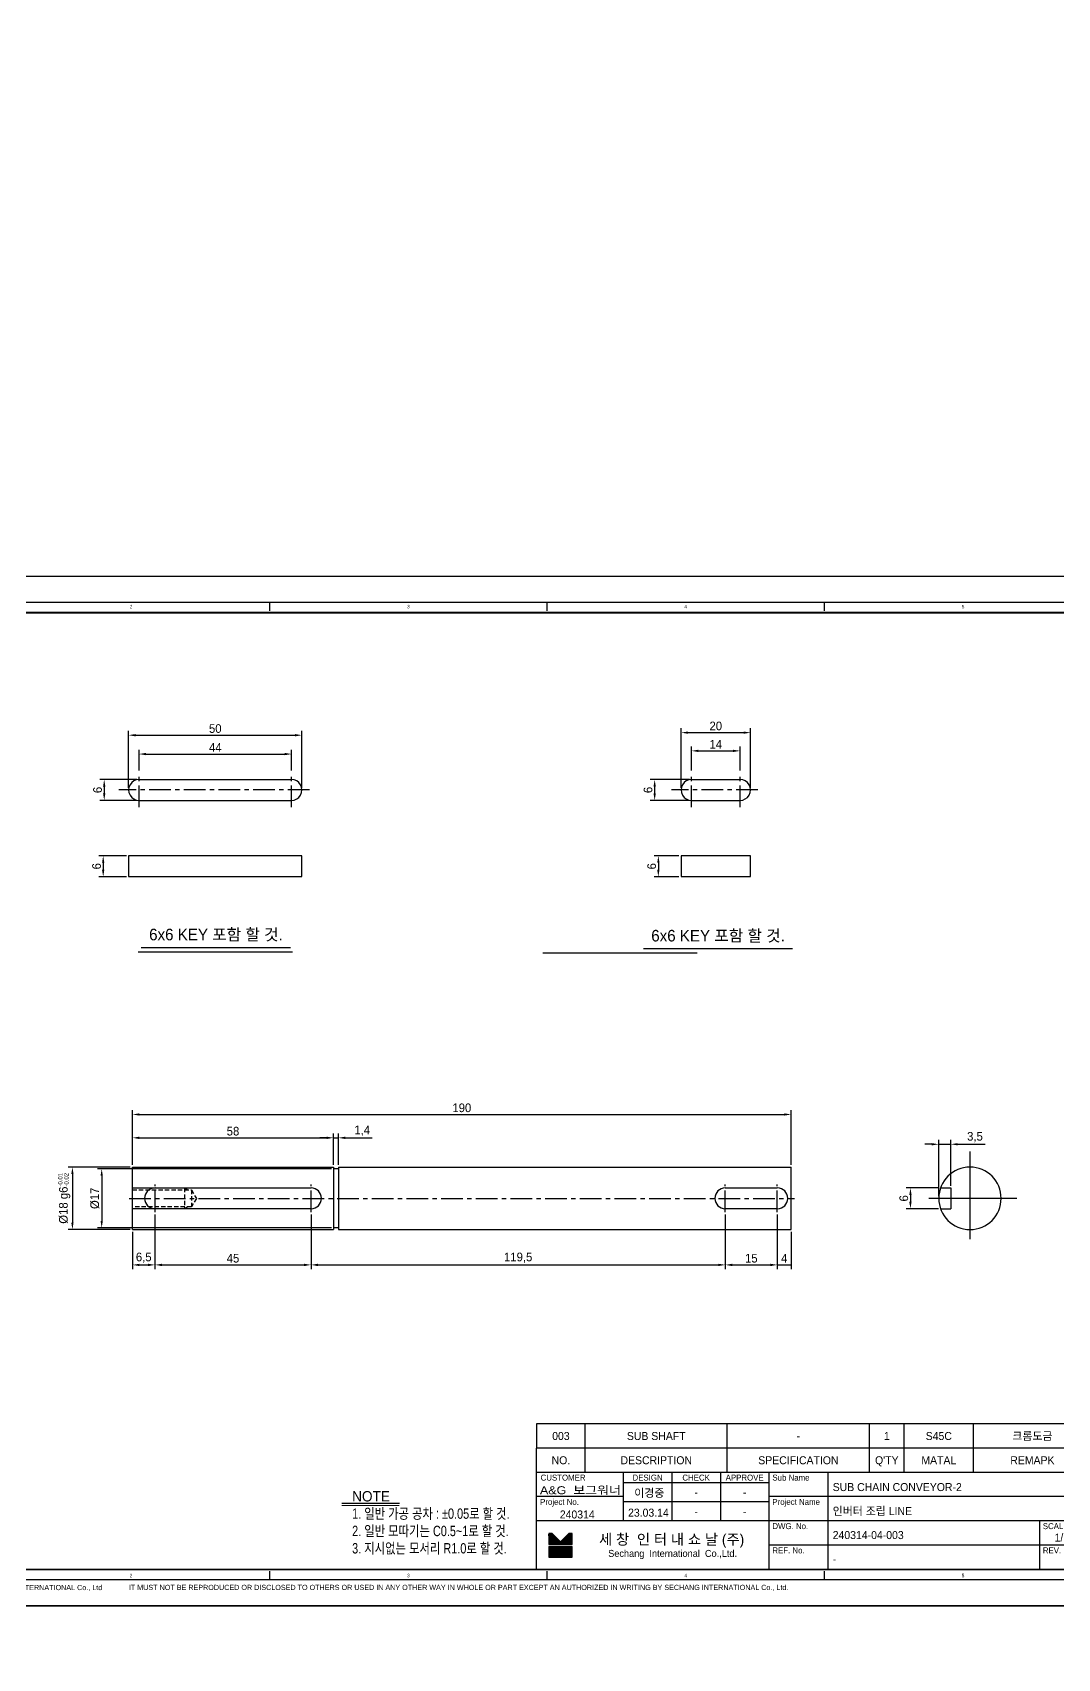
# Model space of a CAD drawing. Header units: inches. Extents: x 0 to 77285, y -118 to 40065.
# Drawn here: x 72737.2 to 73032.8, y 4671 to 5140 of the extents above; entities that cross this region are included whole.
import ezdxf
from ezdxf.enums import TextEntityAlignment as Align

# ---------------------------------------------------------------- set-up
doc = ezdxf.new("R2010")
doc.units = ezdxf.units.IN
doc.header["$LTSCALE"] = 5
doc.header["$MEASUREMENT"] = 0
for name, pattern in [('CENTER', [2, 1.25, -0.25, 0.25, -0.25]), ('HIDDEN', [0.375, 0.25, -0.125]), ('PHANTOM', [2.5, 1.25, -0.25, 0.25, -0.25, 0.25, -0.25])]:
    doc.linetypes.add(name, pattern=pattern)
for name, color, linetype in [('11', 1, 'CENTER'), ('22', 2, 'HIDDEN'), ('44', 4, 'Continuous'), ('55', 5, 'Continuous'), ('66', 6, 'PHANTOM'), ('77', 40, 'HIDDEN'), ('99', 181, 'Continuous'), ('A', 8, 'Continuous'), ('B', 123, 'Continuous'), ('D', 3, 'Continuous'), ('G', 231, 'Continuous'), ('T', 3, 'Continuous'), ('VV', 1, 'Continuous'), ('Y', 60, 'Continuous')]:
    doc.layers.add(name, color=color, linetype=linetype)
doc.layers.add('33', color=3, linetype='PHANTOM', lineweight=9)
doc.layers.add('88', color=35, linetype='Continuous', lineweight=5)
doc.styles.add('SCI', font='')
doc.styles.get('SCI').set_extended_font_data('Gulim')
doc.dimstyles.new('SCH', dxfattribs={"dimtxt": 2.5, "dimasz": 2, "dimexe": 1.25, "dimexo": 0.625, "dimtad": 1, "dimdec": 8, "dimtxsty": 'SCI', "dimcen": 2.5, "dimclrd": 4, "dimclre": 4, "dimclrt": 7, "dimadec": 8, "dimazin": 2, "dimtfac": 1, "dimtdec": 8, "dimtmove": 0, "dimatfit": 3, "dimfxl": 1, "dimarcsym": 0})

# ---------------------------------------------------------------- blocks, each defined once
blk = doc.blocks.new('J2')
for p, q in [((0, 2.25), (-2.6, 2.25)), ((-2.6, 2.25), (-1.3, 0)), ((-1.3, 0), (0, 2.25)), ((2.6, 2.25), (0, 2.25)), ((0, 2.25), (1.3, 0)), ((1.3, 0), (2.6, 2.25))]:
    blk.add_line(p, q)
blk = doc.blocks.new('J3')
for p, q in [((-3.9, 2.25), (-2.6, 0)), ((-1.3, 2.25), (-3.9, 2.25)), ((-2.6, 0), (-1.3, 2.25)), ((-1.3, 2.25), (0, 0)), ((1.3, 2.25), (-1.3, 2.25)), ((0, 0), (1.3, 2.25)), ((1.3, 2.25), (2.6, 0)), ((3.9, 2.25), (1.3, 2.25)), ((2.6, 0), (3.9, 2.25))]:
    blk.add_line(p, q)
blk = doc.blocks.new('A$C645fd8c3')
at = {"linetype": 'Continuous'}
h = blk.add_hatch(dxfattribs=at)
h.set_pattern_fill('ANSI31', color=5, scale=0.563055, style=0)
h.set_pattern_definition([(45, (-482.600826, -378.99261), (-0.04976753, 0.04976753), [])])
h.paths.add_polyline_path([(259.73, -279.27), (259.73, -276.17), (258.74, -276.17), (256.35, -278.56), (253.96, -276.17), (252.97, -276.17), (252.97, -279.27)])
h.paths.add_polyline_path([(252.97, -279.83), (252.97, -282.93), (259.73, -282.93), (259.73, -279.83)])
at = {"color": 2}
for p, q in [((12.5, -289.5), (12.5, -7.5)), ((12.5, -7.5), (412.5, -7.5)), ((92.5, -10), (92.5, -7.5)), ((172.5, -10), (172.5, -7.5)), ((252.5, -10), (252.5, -7.5)), ((332.5, -10), (332.5, -7.5)), ((412.5, -7.5), (412.5, -289.5)), ((15, -63.9), (12.5, -63.9)), ((412.5, -63.9), (410, -63.9)), ((15, -120.3), (12.5, -120.3)), ((412.5, -120.3), (410, -120.3)), ((15, -176.7), (12.5, -176.7)), ((412.5, -176.7), (410, -176.7)), ((15, -233.1), (12.5, -233.1)), ((412.5, -233.1), (410, -233.1)), ((412.5, -289.5), (12.5, -289.5)), ((92.5, -289.5), (92.5, -287)), ((172.5, -289.5), (172.5, -287)), ((252.5, -289.5), (252.5, -287)), ((332.5, -289.5), (332.5, -287))]:
    blk.add_line(p, q, dxfattribs=at)
at = {"color": 40}
for p, q in [((47.5, -18.5), (47.5, -10.5)), ((95.5, -18.5), (95.5, -10.5))]:
    blk.add_line(p, q, dxfattribs=at)
at = {"color": 7, "linetype": 'Continuous'}
blk.add_line((27.52, -27.62), (49.52, -27.62), dxfattribs=at)
for p, q in [((409.5, -244.5), (249.5, -244.5)), ((249.5, -244.5), (249.5, -251.5)), ((249.5, -286.5), (249.5, -251.5)), ((409.5, -251.5), (249.5, -251.5)), ((409.5, -258.5), (249.5, -258.5)), ((316.5, -261.5), (274.5, -261.5)), ((316.5, -258.5), (316.5, -286.5)), ((316.5, -267), (274.5, -267)), ((415.59, -275.4), (419.2, -275.4))]:
    blk.add_line(p, q)
at = {"color": 3}
for p, q in [((263.5, -251.5), (263.5, -244.5)), ((304.5, -251.5), (304.5, -244.5)), ((345.5, -251.5), (345.5, -244.5)), ((355.5, -251.5), (355.5, -244.5)), ((375.5, -251.5), (375.5, -244.5)), ((263.5, -258.5), (263.5, -251.5)), ((304.5, -258.5), (304.5, -251.5)), ((345.5, -258.5), (345.5, -251.5)), ((355.5, -258.5), (355.5, -251.5)), ((375.5, -258.5), (375.5, -251.5)), ((274.5, -258.5), (274.5, -272.5)), ((288.5, -258.5), (288.5, -272.5)), ((302.5, -258.5), (302.5, -272.5)), ((333.5, -258.5), (333.5, -286.5)), ((274.5, -265.5), (249.5, -265.5)), ((409.58, -265.5), (316.5, -265.5)), ((409.5, -272.5), (249.5, -272.5)), ((409.58, -279.5), (316.5, -279.5))]:
    blk.add_line(p, q, dxfattribs=at)
at = {"color": 5, "linetype": 'Continuous'}
for p, q in [((252.97, -276.17), (252.97, -279.27)), ((253.96, -276.17), (252.97, -276.17)), ((253.96, -276.17), (256.35, -278.56)), ((258.74, -276.17), (256.35, -278.56)), ((259.73, -276.17), (258.74, -276.17)), ((259.73, -279.27), (259.73, -276.17)), ((259.73, -279.27), (252.97, -279.27)), ((252.97, -279.83), (252.97, -282.93)), ((259.73, -279.83), (252.97, -279.83)), ((259.73, -282.93), (259.73, -279.83)), ((252.97, -282.93), (259.73, -282.93))]:
    blk.add_line(p, q, dxfattribs=at)
at = {"color": 40, "const_width": 0.5}
blk.add_lwpolyline([(15.5, -286.5), (15.5, -10.5), (409.5, -10.5), (409.5, -286.5)], close=True, dxfattribs=at)
at = {"color": 40}
blk.add_lwpolyline([(15.5, -18.5), (95.5, -18.5)], dxfattribs=at)
blk.add_lwpolyline([(33.52, -21.62, 1), (33.52, -33.62), (43.52, -33.62, 1), (43.52, -21.62)], format="xyb", close=True)
at = {"const_width": 0.257}
blk.add_lwpolyline([(193.31, -268.04), (209.91, -268.04)], dxfattribs=at)
at = {"color": 3}
blk.add_lwpolyline([(193.31, -267.35), (209.91, -267.35)], dxfattribs=at)
for centre, start, end in [((77.61, -27.99), 120, 240), ((91.22, -27.99), 300, 60)]:
    blk.add_arc(centre, 4.69, start, end)
at = {"layer": '11'}
blk.add_line((415.59, -276.4), (419.2, -276.4), dxfattribs=at)
at = {"layer": '22'}
blk.add_line((415.59, -277.4), (419.2, -277.4), dxfattribs=at)
at = {"layer": '33'}
blk.add_line((415.59, -278.4), (419.2, -278.4), dxfattribs=at)
at = {"layer": '44'}
blk.add_line((415.59, -279.4), (419.2, -279.4), dxfattribs=at)
at = {"layer": '55'}
blk.add_line((415.59, -280.4), (419.2, -280.4), dxfattribs=at)
at = {"layer": '66'}
blk.add_line((415.59, -281.4), (419.2, -281.4), dxfattribs=at)
at = {"layer": '77'}
blk.add_line((415.59, -282.4), (419.2, -282.4), dxfattribs=at)
at = {"layer": '88'}
blk.add_line((415.59, -283.4), (419.2, -283.4), dxfattribs=at)
at = {"layer": '99'}
blk.add_line((415.59, -284.4), (419.2, -284.4), dxfattribs=at)
at = {"layer": 'A'}
blk.add_line((415.59, -285.4), (419.2, -285.4), dxfattribs=at)
at = {"layer": 'B'}
blk.add_line((415.59, -286.4), (419.2, -286.4), dxfattribs=at)
at = {"layer": 'D'}
blk.add_line((415.59, -287.4), (419.2, -287.4), dxfattribs=at)
at = {"layer": 'Defpoints', "color": 1}
blk.add_lwpolyline([(0, -297), (0, 0), (420, 0), (420, -297)], close=True, dxfattribs=at)
at = {"layer": 'G'}
blk.add_line((415.59, -288.4), (419.2, -288.4), dxfattribs=at)
at = {"layer": 'T'}
for p, q in [((394.5, -272.5), (394.5, -286.5)), ((415.59, -289.4), (419.2, -289.4))]:
    blk.add_line(p, q, dxfattribs=at)
at = {"layer": 'VV'}
blk.add_line((415.59, -291.4), (419.2, -291.4), dxfattribs=at)
at = {"layer": 'Y'}
blk.add_line((415.59, -290.4), (419.2, -290.4), dxfattribs=at)
at = {"xscale": 2.34375, "yscale": 2.34375, "zscale": 2.34375}
for name, p in [('J2', (62.5, -31.03)), ('J3', (84.42, -31.03))]:
    blk.add_blockref(name, p, dxfattribs=at)
at = {"color": 2, "style": 'SCI'}
for s, p in [('1', (52.5, -8.75)), ('2', (132.5, -8.75)), ('3', (212.5, -8.75)), ('4', (292.5, -8.75)), ('5', (372.5, -8.75)), ('A', (13.75, -35.7)), ('A', (411.25, -35.7)), ('B', (13.75, -92.1)), ('B', (411.25, -92.1)), ('C', (13.75, -148.5)), ('C', (411.25, -148.5)), ('D', (13.75, -204.9)), ('D', (411.25, -204.9)), ('E', (13.75, -261.3)), ('E', (411.25, -261.3)), ('E', (411.25, -261.3)), ('1', (52.5, -288.25)), ('2', (132.5, -288.25)), ('3', (212.5, -288.25)), ('4', (292.5, -288.25)), ('5', (372.5, -288.25))]:
    blk.add_text(s, height=1, dxfattribs=at).set_placement(p, align=Align.MIDDLE_CENTER)
at = {"style": 'SCI'}
for s, height, p in [('Project No.', 4, (31.5, -14.5)), (',', 5.86, (69.61, -29.14)), ('NO.', 2.308, (256.5, -255)), ('DESCRIPTION', 2.3077, (284, -255)), ('SPECIFICATION', 2.3077, (325, -255)), ("Q'TY", 2.308, (350.5, -255)), ('MATAL', 2.308, (365.5, -255)), ('REMAPK', 2.308, (392.5, -255)), ('DESIGN', 1.731, (281.5, -260)), ('CHECK', 1.731, (295.5, -260)), ('APPROVE', 1.731, (309.5, -260)), ('이경중', 2.308, (282, -264.44)), ('-', 2.31, (295.5, -264.25)), ('-', 2.31, (309.5, -264.25)), ('세 창  인 터 내 쇼 날 (주)', 3.0296, (288.44, -277.82)), ('0', 0.6, (414.6, -275.37)), ('Sechang  International  Co.,Ltd.', 2.0198, (288.72, -281.87))]:
    blk.add_text(s, height=height, dxfattribs=at).set_placement(p, align=Align.MIDDLE_CENTER)
for s, height, p in [('CUSTOMER', 1.731, (250.65, -260)), ('Sub Name', 1.731, (317.5, -260)), ('Project No.', 1.7308, (250.5, -267)), ('Project Name', 1.7308, (317.5, -267)), ('DWG. No.', 1.731, (317.5, -274)), ('SCALE', 1.731, (395.5, -274)), ('REF. No.', 1.731, (317.5, -281)), ('REV.', 1.731, (395.5, -281))]:
    blk.add_text(s, height=height, dxfattribs=at).set_placement(p, align=Align.MIDDLE_LEFT)
at = {"color": 40, "style": 'SCI'}
for s, height, p in [('-', 2.31, (295.5, -269.75)), ('-', 2.31, (309.5, -269.75)), ('1/', 2.308, (400.15, -277.29))]:
    blk.add_text(s, height=height, dxfattribs=at).set_placement(p, align=Align.MIDDLE_CENTER)
at = {"color": 3, "linetype": 'Continuous', "style": 'SCI'}
for s, p in [('THIS DRAWING CONTAINS CONFIDENTIAL INFORMATION PROPRIETARY TO SECHANG INTERNATIONAL Co., Ltd  ', (12.11, -292.46)), ('IT MUST NOT BE REPRODUCED OR DISCLOSED TO OTHERS OR USED IN ANY OTHER WAY IN WHOLE OR PART EXCEPT AN AUTHORIZED IN WRITING BY SECHANG INTERNATIONAL Co., Ltd.', (131.88, -292.43))]:
    blk.add_text(s, height=1.5, dxfattribs=at).set_placement(p)
at = {"color": 2, "style": 'SCI'}
blk.add_text('A3', height=3, dxfattribs=at).set_placement((419.05, -296.11), align=Align.BOTTOM_RIGHT)
at = {"color": 40, "insert": (196.28, -263.89), "char_height": 3, "attachment_point": 1, "style": 'SCI'}
blk.add_mtext_dynamic_manual_height_columns('NOTE{\\W0.8;\\P1. 일반 가공 공차 : %%P0.05로 할 것.\\P2. 일반 모따기는 C0.5~1로 할 것.\\P3. 지시없는 모서리 R1.0로 할 것.}', width=205.982, gutter_width=1.29, heights=[0], dxfattribs=at)
at = {"layer": '11', "style": 'SCI'}
blk.add_text('11', height=0.6, dxfattribs=at).set_placement((414.6, -276.37), align=Align.MIDDLE_CENTER)
at = {"layer": '22', "style": 'SCI'}
blk.add_text('22', height=0.6, dxfattribs=at).set_placement((414.6, -277.37), align=Align.MIDDLE_CENTER)
at = {"layer": '33', "style": 'SCI'}
blk.add_text('33', height=0.6, dxfattribs=at).set_placement((414.6, -278.37), align=Align.MIDDLE_CENTER)
at = {"layer": '44', "style": 'SCI'}
blk.add_text('44', height=0.6, dxfattribs=at).set_placement((414.6, -279.37), align=Align.MIDDLE_CENTER)
at = {"layer": '55', "style": 'SCI'}
blk.add_text('55', height=0.6, dxfattribs=at).set_placement((414.6, -280.37), align=Align.MIDDLE_CENTER)
at = {"layer": '66', "style": 'SCI'}
blk.add_text('66', height=0.6, dxfattribs=at).set_placement((414.6, -281.37), align=Align.MIDDLE_CENTER)
at = {"layer": '77', "style": 'SCI'}
blk.add_text('77', height=0.6, dxfattribs=at).set_placement((414.6, -282.37), align=Align.MIDDLE_CENTER)
at = {"layer": '88', "style": 'SCI'}
blk.add_text('88', height=0.6, dxfattribs=at).set_placement((414.6, -283.37), align=Align.MIDDLE_CENTER)
at = {"layer": '99', "style": 'SCI'}
blk.add_text('99', height=0.6, dxfattribs=at).set_placement((414.6, -284.37), align=Align.MIDDLE_CENTER)
at = {"layer": 'A', "style": 'SCI'}
blk.add_text('A', height=0.6, dxfattribs=at).set_placement((414.6, -285.37), align=Align.MIDDLE_CENTER)
at = {"layer": 'B', "style": 'SCI'}
blk.add_text('B', height=0.6, dxfattribs=at).set_placement((414.6, -286.37), align=Align.MIDDLE_CENTER)
at = {"layer": 'D', "style": 'SCI'}
blk.add_text('D', height=0.6, dxfattribs=at).set_placement((414.6, -287.37), align=Align.MIDDLE_CENTER)
at = {"layer": 'G', "style": 'SCI'}
blk.add_text('G', height=0.6, dxfattribs=at).set_placement((414.6, -288.37), align=Align.MIDDLE_CENTER)
at = {"layer": 'T', "style": 'SCI'}
blk.add_text('T', height=0.6, dxfattribs=at).set_placement((414.6, -289.37), align=Align.MIDDLE_CENTER)
at = {"layer": 'VV', "style": 'SCI'}
blk.add_text('V', height=0.6, dxfattribs=at).set_placement((414.6, -291.37), align=Align.MIDDLE_CENTER)
at = {"layer": 'Y', "style": 'SCI'}
blk.add_text('Y', height=0.6, dxfattribs=at).set_placement((414.6, -290.37), align=Align.MIDDLE_CENTER)
blk = doc.blocks.new('A$C6529cc0f')
for p, q in [((-3, 8.49), (-3, 5.5)), ((-3, 5.5), (3, 5.5)), ((3, 8.49), (3, 5.5))]:
    blk.add_line(p, q)
blk.add_circle((0, 0), 9)
at = {"layer": '11', "ltscale": 4.05}
for p, q in [((0, -13.5), (0, 13.5)), ((-13.5, 0), (13.5, 0))]:
    blk.add_line(p, q, dxfattribs=at)
blk = doc.blocks.new('*D1422')
at = {"color": 4, "lineweight": -2, "transparency": 16777216}
for p, q in [((72998.43, 4806.72), (72989.13, 4806.72)), ((72990.38, 4804.72), (72990.38, 4802.72)), ((72998.43, 4800.72), (72989.13, 4800.72))]:
    blk.add_line(p, q, dxfattribs=at)
at = {"color": 4, "transparency": 16777216}
for points in [[(72990.04, 4804.72), (72990.71, 4804.72), (72990.38, 4806.72)], [(72990.04, 4802.72), (72990.71, 4802.72), (72990.38, 4800.72)]]:
    blk.add_solid(points, dxfattribs=at)
at = {"layer": 'Defpoints', "color": 0, "transparency": 16777216}
for p in [(72999.06, 4806.72), (72990.38, 4800.72), (72999.06, 4800.72)]:
    blk.add_point(p, dxfattribs=at)
at = {"color": 7, "transparency": 16777216, "insert": (72988.47, 4803.72), "char_height": 2.5, "attachment_point": 5, "rotation": 90, "style": 'SCI'}
blk.add_mtext('6', dxfattribs=at)
blk = doc.blocks.new('*D1423')
at = {"color": 4, "lineweight": -2, "transparency": 16777216}
for p, q in [((72996.54, 4819.32), (72994.54, 4819.32)), ((72998.54, 4804.35), (72998.54, 4820.57)), ((72998.54, 4819.32), (73002.04, 4819.32)), ((73002.04, 4807.35), (73002.04, 4820.57)), ((73004.04, 4819.32), (73011.94, 4819.32))]:
    blk.add_line(p, q, dxfattribs=at)
at = {"color": 4, "transparency": 16777216}
for points in [[(72996.54, 4819.65), (72996.54, 4818.98), (72998.54, 4819.32)], [(73004.04, 4819.65), (73004.04, 4818.98), (73002.04, 4819.32)]]:
    blk.add_solid(points, dxfattribs=at)
at = {"layer": 'Defpoints', "color": 0, "transparency": 16777216}
for p in [(73002.04, 4819.32), (72998.54, 4803.72), (73002.04, 4806.72)]:
    blk.add_point(p, dxfattribs=at)
at = {"color": 7, "transparency": 16777216, "insert": (73008.99, 4821.38), "char_height": 2.5, "attachment_point": 5, "style": 'SCI'}
blk.add_mtext('3,5', dxfattribs=at)
blk = doc.blocks.new('*D1415')
at = {"color": 4, "lineweight": -2, "transparency": 16777216}
for p, q in [((72767.25, 4924.52), (72756.58, 4924.52)), ((72757.83, 4922.52), (72757.83, 4920.52)), ((72767.25, 4918.52), (72756.58, 4918.52))]:
    blk.add_line(p, q, dxfattribs=at)
at = {"color": 4, "transparency": 16777216}
for points in [[(72757.5, 4922.52), (72758.16, 4922.52), (72757.83, 4924.52)], [(72757.5, 4920.52), (72758.16, 4920.52), (72757.83, 4918.52)]]:
    blk.add_solid(points, dxfattribs=at)
at = {"layer": 'Defpoints', "color": 0, "transparency": 16777216}
for p in [(72767.88, 4924.52), (72757.83, 4918.52), (72767.88, 4918.52)]:
    blk.add_point(p, dxfattribs=at)
at = {"color": 7, "transparency": 16777216, "insert": (72755.92, 4921.52), "char_height": 2.5, "attachment_point": 5, "rotation": 90, "style": 'SCI'}
blk.add_mtext('6', dxfattribs=at)
blk = doc.blocks.new('*D1416')
at = {"color": 4, "lineweight": -2, "transparency": 16777216}
for p, q in [((72767.87, 4927.14), (72767.87, 4933.13)), ((72769.87, 4931.88), (72809.87, 4931.88)), ((72811.87, 4927.14), (72811.87, 4933.13))]:
    blk.add_line(p, q, dxfattribs=at)
at = {"color": 4, "transparency": 16777216}
for points in [[(72769.87, 4932.21), (72769.87, 4931.54), (72767.87, 4931.88)], [(72809.87, 4932.21), (72809.87, 4931.54), (72811.87, 4931.88)]]:
    blk.add_solid(points, dxfattribs=at)
at = {"layer": 'Defpoints', "color": 0, "transparency": 16777216}
for p in [(72811.87, 4931.88), (72767.87, 4926.52), (72811.87, 4926.52)]:
    blk.add_point(p, dxfattribs=at)
at = {"color": 7, "transparency": 16777216, "insert": (72789.87, 4933.78), "char_height": 2.5, "attachment_point": 5, "style": 'SCI'}
blk.add_mtext('44', dxfattribs=at)
blk = doc.blocks.new('*D1417')
at = {"color": 4, "lineweight": -2, "transparency": 16777216}
for p, q in [((72764.87, 4922.14), (72764.87, 4938.57)), ((72766.87, 4937.32), (72812.87, 4937.32)), ((72814.87, 4922.14), (72814.87, 4938.57))]:
    blk.add_line(p, q, dxfattribs=at)
at = {"color": 4, "transparency": 16777216}
for points in [[(72766.87, 4937.65), (72766.87, 4936.98), (72764.87, 4937.32)], [(72812.87, 4937.65), (72812.87, 4936.98), (72814.87, 4937.32)]]:
    blk.add_solid(points, dxfattribs=at)
at = {"layer": 'Defpoints', "color": 0, "transparency": 16777216}
for p in [(72814.87, 4937.32), (72764.87, 4921.52), (72814.87, 4921.52)]:
    blk.add_point(p, dxfattribs=at)
at = {"color": 7, "transparency": 16777216, "insert": (72789.87, 4939.22), "char_height": 2.5, "attachment_point": 5, "style": 'SCI'}
blk.add_mtext('50', dxfattribs=at)
blk = doc.blocks.new('*D1418')
at = {"color": 4, "lineweight": -2, "transparency": 16777216}
for p, q in [((72764.25, 4902.51), (72756.29, 4902.51)), ((72757.54, 4900.51), (72757.54, 4898.51)), ((72764.25, 4896.51), (72756.29, 4896.51))]:
    blk.add_line(p, q, dxfattribs=at)
at = {"color": 4, "transparency": 16777216}
for points in [[(72757.2, 4900.51), (72757.87, 4900.51), (72757.54, 4902.51)], [(72757.2, 4898.51), (72757.87, 4898.51), (72757.54, 4896.51)]]:
    blk.add_solid(points, dxfattribs=at)
at = {"layer": 'Defpoints', "color": 0, "transparency": 16777216}
for p in [(72764.87, 4902.51), (72757.54, 4896.51), (72764.87, 4896.51)]:
    blk.add_point(p, dxfattribs=at)
at = {"color": 7, "transparency": 16777216, "insert": (72755.63, 4899.51), "char_height": 2.5, "attachment_point": 5, "rotation": 90, "style": 'SCI'}
blk.add_mtext('6', dxfattribs=at)
blk = doc.blocks.new('*D1419')
at = {"color": 4, "lineweight": -2, "transparency": 16777216}
for p, q in [((72927.23, 4927.14), (72927.23, 4934.05)), ((72929.23, 4932.8), (72939.23, 4932.8)), ((72941.23, 4927.14), (72941.23, 4934.05))]:
    blk.add_line(p, q, dxfattribs=at)
at = {"color": 4, "transparency": 16777216}
for points in [[(72929.23, 4933.13), (72929.23, 4932.47), (72927.23, 4932.8)], [(72939.23, 4933.13), (72939.23, 4932.47), (72941.23, 4932.8)]]:
    blk.add_solid(points, dxfattribs=at)
at = {"layer": 'Defpoints', "color": 0, "transparency": 16777216}
for p in [(72941.23, 4932.8), (72927.23, 4926.52), (72941.23, 4926.52)]:
    blk.add_point(p, dxfattribs=at)
at = {"color": 7, "transparency": 16777216, "insert": (72934.23, 4934.71), "char_height": 2.5, "attachment_point": 5, "style": 'SCI'}
blk.add_mtext('14', dxfattribs=at)
blk = doc.blocks.new('*D1424')
at = {"color": 4, "lineweight": -2, "transparency": 16777216}
for p, q in [((72926.61, 4924.52), (72915.35, 4924.52)), ((72916.6, 4922.52), (72916.6, 4920.52)), ((72926.6, 4918.52), (72915.35, 4918.52))]:
    blk.add_line(p, q, dxfattribs=at)
at = {"color": 4, "transparency": 16777216}
for points in [[(72916.27, 4922.52), (72916.94, 4922.52), (72916.6, 4924.52)], [(72916.27, 4920.52), (72916.94, 4920.52), (72916.6, 4918.52)]]:
    blk.add_solid(points, dxfattribs=at)
at = {"layer": 'Defpoints', "color": 0, "transparency": 16777216}
for p in [(72927.23, 4924.52), (72916.6, 4918.52), (72927.23, 4918.52)]:
    blk.add_point(p, dxfattribs=at)
at = {"color": 7, "transparency": 16777216, "insert": (72914.7, 4921.52), "char_height": 2.5, "attachment_point": 5, "rotation": 90, "style": 'SCI'}
blk.add_mtext('6', dxfattribs=at)
blk = doc.blocks.new('*D1425')
at = {"color": 4, "lineweight": -2, "transparency": 16777216}
for p, q in [((72923.61, 4902.51), (72916.42, 4902.51)), ((72917.67, 4900.51), (72917.67, 4898.51)), ((72923.61, 4896.51), (72916.42, 4896.51))]:
    blk.add_line(p, q, dxfattribs=at)
at = {"color": 4, "transparency": 16777216}
for points in [[(72917.33, 4900.51), (72918, 4900.51), (72917.67, 4902.51)], [(72917.33, 4898.51), (72918, 4898.51), (72917.67, 4896.51)]]:
    blk.add_solid(points, dxfattribs=at)
at = {"layer": 'Defpoints', "color": 0, "transparency": 16777216}
for p in [(72924.23, 4902.51), (72917.67, 4896.51), (72924.23, 4896.51)]:
    blk.add_point(p, dxfattribs=at)
at = {"color": 7, "transparency": 16777216, "insert": (72915.76, 4899.51), "char_height": 2.5, "attachment_point": 5, "rotation": 90, "style": 'SCI'}
blk.add_mtext('6', dxfattribs=at)
blk = doc.blocks.new('*D1426')
at = {"color": 4, "lineweight": -2, "transparency": 16777216}
for p, q in [((72924.23, 4922.14), (72924.23, 4939.31)), ((72944.23, 4922.14), (72944.23, 4939.31)), ((72926.23, 4938.06), (72942.23, 4938.06))]:
    blk.add_line(p, q, dxfattribs=at)
at = {"color": 4, "transparency": 16777216}
for points in [[(72926.23, 4938.39), (72926.23, 4937.73), (72924.23, 4938.06)], [(72942.23, 4938.39), (72942.23, 4937.73), (72944.23, 4938.06)]]:
    blk.add_solid(points, dxfattribs=at)
at = {"layer": 'Defpoints', "color": 0, "transparency": 16777216}
for p in [(72944.23, 4938.06), (72924.23, 4921.52), (72944.23, 4921.52)]:
    blk.add_point(p, dxfattribs=at)
at = {"color": 7, "transparency": 16777216, "insert": (72934.23, 4939.97), "char_height": 2.5, "attachment_point": 5, "style": 'SCI'}
blk.add_mtext('20', dxfattribs=at)
blk = doc.blocks.new('A$C613dfb92')
for p, q in [((-172.5, -9), (-172.5, 9)), ((-172.5, 9), (-114.5, 9)), ((-114.5, 9), (-114.5, -9)), ((-113.1, 8.5), (-114.5, 8.5)), ((-113.1, 9), (-113.1, -9)), ((-113.1, 9), (17.5, 9)), ((17.5, -9), (17.5, 9)), ((-166, 3), (-121, 3)), ((-1.5, 3), (13.5, 3)), ((-121, -3), (-166, -3)), ((13.5, -3), (-1.5, -3)), ((-172.5, -9), (-114.5, -9)), ((-113.1, -8.5), (-114.5, -8.5)), ((-113.1, -9), (17.5, -9))]:
    blk.add_line(p, q)
for centre, start, end in [((-166, 0), 90, 270), ((-121, 0), 270, 90), ((-1.5, 0), 90, 270), ((13.5, 0), 270, 90)]:
    blk.add_arc(centre, 3, start, end)
at = {"layer": '11'}
for p, q in [((-166, -4), (-166, 4)), ((-121, -4), (-121, 4)), ((-1.5, -4), (-1.5, 4)), ((13.5, -4), (13.5, 4)), ((-173.5, 0), (18.5, 0))]:
    blk.add_line(p, q, dxfattribs=at)
at = {"layer": '22'}
for p, q in [((-172.5, 2.46), (-155.5, 2.46)), ((-157.5, 3), (-157.5, -3)), ((-155.5, 2.46), (-154.08, 0)), ((-155.5, 2.46), (-155.5, -2.46)), ((-155.5, -2.46), (-172.5, -2.46)), ((-154.08, 0), (-155.5, -2.46))]:
    blk.add_line(p, q, dxfattribs=at)
at = {"layer": 'T'}
for p, q in [((-172.5, 3), (-157.5, 3)), ((-157.5, 3), (-156.56, 2.46)), ((-157.5, -3), (-172.5, -3)), ((-156.56, -2.46), (-157.5, -3))]:
    blk.add_line(p, q, dxfattribs=at)
blk = doc.blocks.new('*D1427')
at = {"color": 4, "lineweight": -2, "transparency": 16777216}
for p, q in [((72765.98, 4813.35), (72765.98, 4822.43)), ((72823.98, 4813.35), (72823.98, 4822.43)), ((72767.98, 4821.18), (72821.98, 4821.18))]:
    blk.add_line(p, q, dxfattribs=at)
at = {"color": 4, "transparency": 16777216}
for points in [[(72767.98, 4821.51), (72767.98, 4820.84), (72765.98, 4821.18)], [(72821.98, 4821.51), (72821.98, 4820.84), (72823.98, 4821.18)]]:
    blk.add_solid(points, dxfattribs=at)
at = {"layer": 'Defpoints', "color": 0, "transparency": 16777216}
for p in [(72823.98, 4821.18), (72765.98, 4812.72), (72823.98, 4812.72)]:
    blk.add_point(p, dxfattribs=at)
at = {"color": 7, "transparency": 16777216, "insert": (72794.98, 4823.08), "char_height": 2.5, "attachment_point": 5, "style": 'SCI'}
blk.add_mtext('58', dxfattribs=at)
blk = doc.blocks.new('*D1428')
at = {"color": 4, "lineweight": -2, "transparency": 16777216}
for p, q in [((72823.98, 4813.35), (72823.98, 4822.43)), ((72825.38, 4813.35), (72825.38, 4822.43)), ((72821.98, 4821.18), (72819.98, 4821.18)), ((72823.98, 4821.18), (72825.38, 4821.18)), ((72827.38, 4821.18), (72835.14, 4821.18))]:
    blk.add_line(p, q, dxfattribs=at)
at = {"color": 4, "transparency": 16777216}
for points in [[(72821.98, 4821.51), (72821.98, 4820.84), (72823.98, 4821.18)], [(72827.38, 4821.51), (72827.38, 4820.84), (72825.38, 4821.18)]]:
    blk.add_solid(points, dxfattribs=at)
at = {"layer": 'Defpoints', "color": 0, "transparency": 16777216}
for p in [(72825.38, 4821.18), (72823.98, 4812.72), (72825.38, 4812.72)]:
    blk.add_point(p, dxfattribs=at)
at = {"color": 7, "transparency": 16777216, "insert": (72832.26, 4823.24), "char_height": 2.5, "attachment_point": 5, "style": 'SCI'}
blk.add_mtext('1,4', dxfattribs=at)
blk = doc.blocks.new('*D1429')
at = {"color": 4, "lineweight": -2, "transparency": 16777216}
for p, q in [((72765.98, 4813.35), (72765.98, 4829.16)), ((72767.98, 4827.91), (72953.98, 4827.91)), ((72955.98, 4813.35), (72955.98, 4829.16))]:
    blk.add_line(p, q, dxfattribs=at)
at = {"color": 4, "transparency": 16777216}
for points in [[(72767.98, 4828.24), (72767.98, 4827.58), (72765.98, 4827.91)], [(72953.98, 4828.24), (72953.98, 4827.58), (72955.98, 4827.91)]]:
    blk.add_solid(points, dxfattribs=at)
at = {"layer": 'Defpoints', "color": 0, "transparency": 16777216}
for p in [(72955.98, 4827.91), (72765.98, 4812.72), (72955.98, 4812.72)]:
    blk.add_point(p, dxfattribs=at)
at = {"color": 7, "transparency": 16777216, "insert": (72860.98, 4829.82), "char_height": 2.5, "attachment_point": 5, "style": 'SCI'}
blk.add_mtext('190', dxfattribs=at)
blk = doc.blocks.new('*D1430')
at = {"color": 4, "lineweight": -2, "transparency": 16777216}
for p, q in [((72823.36, 4812.22), (72755.85, 4812.22)), ((72757.1, 4810.22), (72757.1, 4797.22)), ((72823.36, 4795.22), (72755.85, 4795.22))]:
    blk.add_line(p, q, dxfattribs=at)
at = {"color": 4, "transparency": 16777216}
for points in [[(72756.77, 4810.22), (72757.44, 4810.22), (72757.1, 4812.22)], [(72756.77, 4797.22), (72757.44, 4797.22), (72757.1, 4795.22)]]:
    blk.add_solid(points, dxfattribs=at)
at = {"layer": 'Defpoints', "color": 0, "transparency": 16777216}
for p in [(72823.98, 4812.22), (72757.1, 4795.22), (72823.98, 4795.22)]:
    blk.add_point(p, dxfattribs=at)
at = {"color": 7, "transparency": 16777216, "insert": (72755.13, 4803.72), "char_height": 2.5, "attachment_point": 5, "rotation": 90, "style": 'SCI'}
blk.add_mtext('%%C17', dxfattribs=at)
blk = doc.blocks.new('*D1431')
at = {"color": 4, "lineweight": -2, "transparency": 16777216}
for p, q in [((72765.36, 4812.72), (72747.41, 4812.72)), ((72748.66, 4810.72), (72748.66, 4796.72)), ((72765.36, 4794.72), (72747.41, 4794.72))]:
    blk.add_line(p, q, dxfattribs=at)
at = {"color": 4, "transparency": 16777216}
for points in [[(72748.32, 4810.72), (72748.99, 4810.72), (72748.66, 4812.72)], [(72748.32, 4796.72), (72748.99, 4796.72), (72748.66, 4794.72)]]:
    blk.add_solid(points, dxfattribs=at)
at = {"layer": 'Defpoints', "color": 0, "transparency": 16777216}
for p in [(72765.98, 4812.72), (72748.66, 4794.72), (72765.98, 4794.72)]:
    blk.add_point(p, dxfattribs=at)
at = {"color": 7, "transparency": 16777216, "insert": (72746.3, 4803.72), "char_height": 2.5, "attachment_point": 5, "rotation": 90, "style": 'SCI'}
blk.add_mtext('\\A1;%%C18{\\H1.00x; g6{\\H0.5x;\\S-0.01^ -0.02;}}', dxfattribs=at)
blk = doc.blocks.new('*D1432')
at = {"color": 4, "lineweight": -2, "transparency": 16777216}
for p, q in [((72772.48, 4799.1), (72772.48, 4783.27)), ((72765.98, 4794.1), (72765.98, 4783.27)), ((72767.98, 4784.52), (72770.48, 4784.52))]:
    blk.add_line(p, q, dxfattribs=at)
at = {"color": 4, "transparency": 16777216}
for points in [[(72767.98, 4784.85), (72767.98, 4784.18), (72765.98, 4784.52)], [(72770.48, 4784.85), (72770.48, 4784.18), (72772.48, 4784.52)]]:
    blk.add_solid(points, dxfattribs=at)
at = {"layer": 'Defpoints', "color": 0, "transparency": 16777216}
for p in [(72772.48, 4799.72), (72765.98, 4794.72), (72772.48, 4784.52)]:
    blk.add_point(p, dxfattribs=at)
at = {"color": 7, "transparency": 16777216, "insert": (72769.23, 4786.58), "char_height": 2.5, "attachment_point": 5, "style": 'SCI'}
blk.add_mtext('6,5', dxfattribs=at)
blk = doc.blocks.new('*D1433')
at = {"color": 4, "lineweight": -2, "transparency": 16777216}
for p, q in [((72772.48, 4799.1), (72772.48, 4783.27)), ((72817.48, 4799.1), (72817.48, 4783.27)), ((72774.48, 4784.52), (72815.48, 4784.52))]:
    blk.add_line(p, q, dxfattribs=at)
at = {"color": 4, "transparency": 16777216}
for points in [[(72774.48, 4784.85), (72774.48, 4784.18), (72772.48, 4784.52)], [(72815.48, 4784.85), (72815.48, 4784.18), (72817.48, 4784.52)]]:
    blk.add_solid(points, dxfattribs=at)
at = {"layer": 'Defpoints', "color": 0, "transparency": 16777216}
for p in [(72772.48, 4799.72), (72817.48, 4799.72), (72817.48, 4784.52)]:
    blk.add_point(p, dxfattribs=at)
at = {"color": 7, "transparency": 16777216, "insert": (72794.98, 4786.43), "char_height": 2.5, "attachment_point": 5, "style": 'SCI'}
blk.add_mtext('45', dxfattribs=at)
blk = doc.blocks.new('*D1434')
at = {"color": 4, "lineweight": -2, "transparency": 16777216}
for p, q in [((72817.48, 4799.1), (72817.48, 4783.27)), ((72936.98, 4799.1), (72936.98, 4783.27)), ((72819.48, 4784.52), (72934.98, 4784.52))]:
    blk.add_line(p, q, dxfattribs=at)
at = {"color": 4, "transparency": 16777216}
for points in [[(72819.48, 4784.85), (72819.48, 4784.18), (72817.48, 4784.52)], [(72934.98, 4784.85), (72934.98, 4784.18), (72936.98, 4784.52)]]:
    blk.add_solid(points, dxfattribs=at)
at = {"layer": 'Defpoints', "color": 0, "transparency": 16777216}
for p in [(72817.48, 4799.72), (72936.98, 4799.72), (72936.98, 4784.52)]:
    blk.add_point(p, dxfattribs=at)
at = {"color": 7, "transparency": 16777216, "insert": (72877.23, 4786.58), "char_height": 2.5, "attachment_point": 5, "style": 'SCI'}
blk.add_mtext('119,5', dxfattribs=at)
blk = doc.blocks.new('*D1435')
at = {"color": 4, "lineweight": -2, "transparency": 16777216}
for p, q in [((72936.98, 4799.1), (72936.98, 4783.27)), ((72951.98, 4799.1), (72951.98, 4783.27)), ((72938.98, 4784.52), (72949.98, 4784.52))]:
    blk.add_line(p, q, dxfattribs=at)
at = {"color": 4, "transparency": 16777216}
for points in [[(72938.98, 4784.85), (72938.98, 4784.18), (72936.98, 4784.52)], [(72949.98, 4784.85), (72949.98, 4784.18), (72951.98, 4784.52)]]:
    blk.add_solid(points, dxfattribs=at)
at = {"layer": 'Defpoints', "color": 0, "transparency": 16777216}
for p in [(72936.98, 4799.72), (72951.98, 4799.72), (72951.98, 4784.52)]:
    blk.add_point(p, dxfattribs=at)
at = {"color": 7, "transparency": 16777216, "insert": (72944.48, 4786.43), "char_height": 2.5, "attachment_point": 5, "style": 'SCI'}
blk.add_mtext('15', dxfattribs=at)
blk = doc.blocks.new('*D1436')
at = {"color": 4, "lineweight": -2, "transparency": 16777216}
for p, q in [((72951.98, 4799.1), (72951.98, 4783.27)), ((72955.98, 4794.1), (72955.98, 4783.27)), ((72951.98, 4784.52), (72955.98, 4784.52))]:
    blk.add_line(p, q, dxfattribs=at)
at = {"layer": 'Defpoints', "color": 0, "transparency": 16777216}
for p in [(72951.98, 4799.72), (72955.98, 4794.72), (72955.98, 4784.52)]:
    blk.add_point(p, dxfattribs=at)
at = {"color": 7, "transparency": 16777216, "insert": (72953.98, 4786.43), "char_height": 2.5, "attachment_point": 5, "style": 'SCI'}
blk.add_mtext('4', dxfattribs=at)

msp = doc.modelspace()

# ---------------------------------------------------------------- linework, layer by layer
for p, q in [((72767.8719149, 4924.51740517), (72811.88347075, 4924.51740672)), ((72927.22924116, 4924.51740517), (72941.24079701, 4924.51740672)), ((72767.8719149, 4918.51740672), (72811.88347075, 4918.51743617)), ((72927.22924116, 4918.51740672), (72941.24079701, 4918.51743617))]:
    msp.add_line(p, q)
at = {"color": 3}
for p, q in [((72812.12786989, 4874.72724295), (72767.60621591, 4874.72724295)), ((72811.56429598, 4875.99449155), (72768.52199943, 4875.99449155)), ((72928.85380242, 4874.39831779), (72884.33214844, 4874.39831779)), ((72956.39339702, 4875.66556639), (72913.35110047, 4875.66556639))]:
    msp.add_line(p, q, dxfattribs=at)
for points in [[(71277.07583024, 4686.16601062), (73574.39282526, 4686.16601062), (73574.39282526, 5384.30698566), (71277.07583024, 5384.30698566)], [(72814.87407051, 4902.51407944), (72764.87407051, 4902.51407944), (72764.87407051, 4896.51407944), (72814.87407051, 4896.51407944)], [(72944.23139677, 4902.51407944), (72924.23139677, 4902.51407944), (72924.23139677, 4896.51407944), (72944.23139677, 4896.51407944)], [(71277.07583024, 3988.02503557), (73574.39282526, 3988.02503557), (73574.39282526, 4686.16601062), (71277.07583024, 4686.16601062)]]:
    msp.add_lwpolyline(points, close=True)
for centre, start, end in [((72767.87407051, 4921.51740595), 89.9588012525, 270.0411987608), ((72811.87407051, 4921.51742145), 269.9588012392, 90.0411987475), ((72927.23139677, 4921.51740595), 89.9588012525, 270.0411987608), ((72941.23139677, 4921.51742145), 269.9588012392, 90.0411987475)]:
    msp.add_arc(centre, 3, start, end)
at = {"layer": '11', "linetype": 'CENTER'}
for p, q in [((72767.87407051, 4916.51740595), (72767.87407051, 4926.51740595)), ((72811.87407051, 4916.51742145), (72811.87407051, 4926.51742145)), ((72927.23139677, 4916.51740595), (72927.23139677, 4926.51740595)), ((72941.23139677, 4916.51742145), (72941.23139677, 4926.51742145)), ((72817.03888726, 4921.51742145), (72762.05880826, 4921.51742145)), ((72946.39621352, 4921.51742145), (72921.41613452, 4921.51742145))]:
    msp.add_line(p, q, dxfattribs=at)

# ---------------------------------------------------------------- block references
at = {"color": 3}
msp.add_blockref('A$C645fd8c3', (72633.06003237, 4983.16601062), dxfattribs=at)
at = {"xscale": -1, "rotation": 90}
msp.add_blockref('A$C6529cc0f', (73007.54372311, 4803.7200137), dxfattribs=at)
msp.add_blockref('A$C613dfb92', (72938.48437105, 4803.7200137))

# ---------------------------------------------------------------- texts
at = {"style": 'SCI'}
for s, height, p in [('003', 2.307692308, (72889.56003237, 4735.16601062)), ('SUB SHAFT', 2.307692308, (72917.06003237, 4735.16601887)), ('-', 2.30769231, (72958.06003237, 4735.16601062)), ('1', 2.30769231, (72983.56003237, 4735.16601062)), ('S45C', 2.307692308, (72998.56003237, 4735.16601062)), ('크롬도금', 2.307692308, (73025.56003237, 4735.16601062))]:
    msp.add_text(s, height=height, dxfattribs=at).set_placement(p, align=Align.MIDDLE_CENTER)
at = {"color": 40, "style": 'SCI', "width": 1.12551}
msp.add_text('A&G_보그워너', height=2.307692308, dxfattribs=at).set_placement((72883.51753046, 4718.36163369), (72906.90041739, 4718.36163369), align=Align.FIT)
at = {"color": 40, "style": 'SCI'}
for s, height, p in [('SUB CHAIN CONVEYOR-2', 2.3076923077, (72967.95575283, 4720.43524139)), ('인버터 조립 LINE', 2.3076923077, (72967.95575283, 4713.51216446)), ('240314-04-003', 2.3076923077, (72967.95575283, 4706.58908754)), ('-', 2.30769231, (72967.95575283, 4699.66601062))]:
    msp.add_text(s, height=height, dxfattribs=at).set_placement(p, align=Align.MIDDLE_LEFT)
for s, p in [('240314', (72894.26988828, 4712.53139523)), ('23.03.14', (72914.80294746, 4713.050626))]:
    msp.add_text(s, height=2.307692308, dxfattribs=at).set_placement(p, align=Align.MIDDLE_CENTER)
at = {"color": 7, "char_height": 3.3333333333, "attachment_point": 5, "style": 'SCI'}
for insert in [(72790.06331764, 4879.64886192), (72934.89241868, 4879.31993676)]:
    msp.add_mtext('6x6 KEY 포함 할 것.', dxfattribs=dict(at, insert=insert))

# ---------------------------------------------------------------- dimensions: what is measured, and where the dimension line sits
for base, p1, p2, picture, middle in [((72814.8740705108, 4937.3152967906), (72764.8740705112, 4921.5174059456), (72814.8740705108, 4921.5174214456), '*D1417', (72789.874070511, 4939.2219212913)), ((72944.2313967713, 4938.0599043602), (72924.2313967717, 4921.5174059456), (72944.2313967713, 4921.5174059456), '*D1426', (72934.2313967715, 4939.9665288609)), ((72811.8740705113, 4931.8751394972), (72767.8740705105, 4926.5174059459), (72811.8740705113, 4926.5174214461), '*D1416', (72789.8740705109, 4933.7834284452)), ((72941.2313967719, 4932.7987475603), (72927.231396771, 4926.5174059459), (72941.2313967719, 4926.5174214461), '*D1419', (72934.2313967715, 4934.7087009558)), ((72955.9843710472, 4827.9092085288), (72765.9843710472, 4812.7200136975), (72955.9843710472, 4812.7200136975), '*D1429', (72860.9843710472, 4829.8191619243)), ((72823.9843710472, 4821.175529718), (72765.9843710472, 4812.7200136975), (72823.9843710472, 4812.7200136975), '*D1427', (72794.9843710472, 4823.0821542186)), ((72825.38437105, 4821.17552972), (72823.98437105, 4812.7200137), (72825.38437105, 4812.7200137), '*D1428', (72832.25970394, 4823.23861227)), ((73002.04372311, 4819.31596138), (72998.54372311, 4803.7200137), (73002.04372311, 4806.7200137), '*D1423', (73008.99062724, 4821.37737949)), ((72772.4843710472, 4784.5179684907), (72765.9843710472, 4794.7200136975), (72772.4843710472, 4799.7200136975), '*D1432', (72769.2343710472, 4786.5793865999)), ((72955.98437105, 4784.51796849), (72951.98437105, 4799.7200137), (72955.98437105, 4794.7200137), '*D1436', (72953.98437105, 4786.42625744))]:
    dim = msp.add_linear_dim(base=base, p1=p1, p2=p2, dimstyle='SCH')
    dim.commit()
    dim.dimension.update_dxf_attribs({"geometry": picture, "text_midpoint": middle})
for base, p1, p2, text, picture, middle in [((72757.83042336, 4918.51740672), (72767.87623127, 4924.51740517), (72767.87623528, 4918.51740672), '6', '*D1415', (72755.92379886, 4921.51740595)), ((72916.60227165, 4918.51740672), (72927.23355393, 4924.51740517), (72927.22923961, 4918.51740672), '6', '*D1424', (72914.69564715, 4921.51740595)), ((72757.1017833715, 4795.2200136975), (72823.9843710472, 4812.2200136975), (72823.9843710472, 4795.2200136975), '%%C<>', '*D1430', (72755.1302454221, 4803.7200136975))]:
    dim = msp.add_linear_dim(base=base, p1=p1, p2=p2, angle=90, text=text, dimstyle='SCH')
    dim.commit()
    dim.dimension.update_dxf_attribs({"geometry": picture, "text_midpoint": middle})
for base, p1, p2, picture, middle in [((72757.5382468784, 4896.5140794448), (72764.8740705112, 4902.5140794448), (72764.8740705112, 4896.5140794448), '*D1418', (72755.6316223777, 4899.5140794448)), ((72917.6670757555, 4896.5140794448), (72924.2313967717, 4902.5140794448), (72924.2313967717, 4896.5140794448), '*D1425', (72915.7604512548, 4899.5140794448)), ((72990.3761700152, 4800.7200136975), (72999.058441736, 4806.7200136975), (72999.058441736, 4800.7200136975), '*D1422', (72988.4695455146, 4803.7200136975))]:
    dim = msp.add_linear_dim(base=base, p1=p1, p2=p2, angle=90, dimstyle='SCH')
    dim.commit()
    dim.dimension.update_dxf_attribs({"geometry": picture, "text_midpoint": middle})
dim = msp.add_linear_dim(base=(72748.6565368377, 4794.7200136975), p1=(72765.9843710472, 4812.7200136975), p2=(72765.9843710472, 4794.7200136975), angle=90, text='%%C<>{\\H1.00x; g6{\\H0.5x;\\S-0.01^ -0.02;}}', dimstyle='SCH', override={"dimpost": '', "dimtol": 0, "dimlim": 0, "dimtp": -0.007, "dimtm": 0.02, "dimtfac": 1, "dimtdec": 2, "dimtolj": 1, "dimtzin": 8})
dim.commit()
dim.dimension.update_dxf_attribs({"geometry": '*D1431', "text_midpoint": (72746.3002341302, 4803.7200136975)})
for base, p1, p2, picture, middle in [((72817.4843710472, 4784.5179684907), (72772.4843710472, 4799.7200136975), (72817.4843710472, 4799.7200136975), '*D1433', (72794.9843710472, 4786.4262574388)), ((72936.9843710472, 4784.5179684907), (72817.4843710472, 4799.7200136975), (72936.9843710472, 4799.7200136975), '*D1434', (72877.2343710472, 4786.5810510473)), ((72951.9843710472, 4784.5179684907), (72936.9843710472, 4799.7200136975), (72951.9843710472, 4799.7200136975), '*D1435', (72944.4843710472, 4786.4279218862))]:
    dim = msp.add_linear_dim(base=base, p1=p1, p2=p2, dimstyle='SCH', override={"dimtmove": 1})
    dim.commit()
    dim.dimension.update_dxf_attribs({"geometry": picture, "text_midpoint": middle})

doc.saveas('drawing.dxf')
